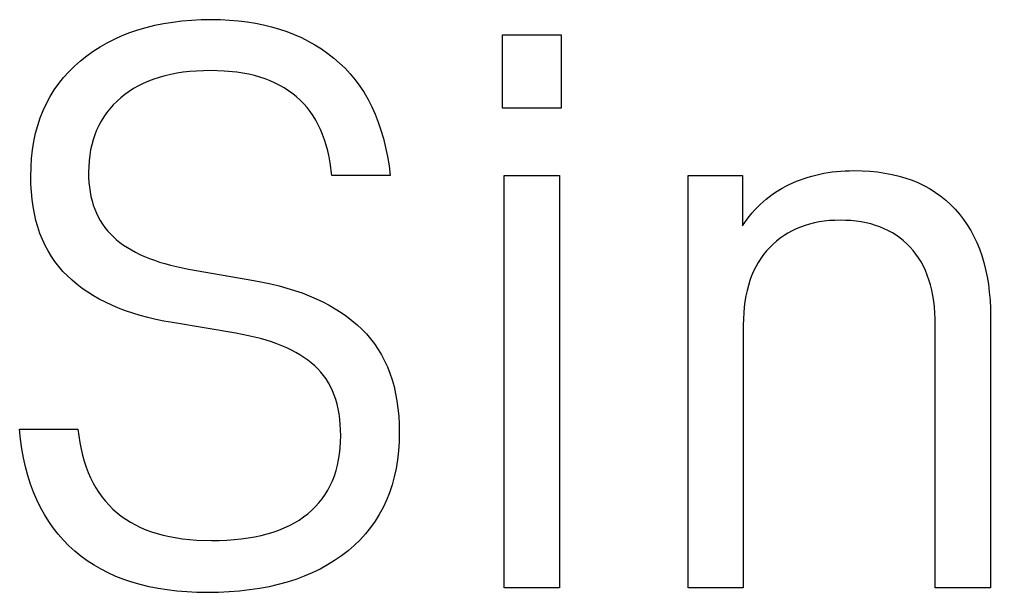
# Model space of a CAD drawing. Header units: millimetres. Extents: x 120 to 180, y -156 to -28.
# Drawn here: x 173.2 to 176.359, y -103.732 to -101.866 of the extents above; entities that cross this region are included whole.
import ezdxf

# ---------------------------------------------------------------- set-up
doc = ezdxf.new("R2010")
doc.units = ezdxf.units.MM
doc.layers.add('F.Silkscreen', color=41, linetype='CONTINUOUS', true_color=0xf2eda1)

msp = doc.modelspace()

# ---------------------------------------------------------------- linework, layer by layer
at = {"layer": 'F.Silkscreen', "linetype": 'CONTINUOUS'}
for p, q in [((173.640474, -101.885241), (173.669108, -101.879444)), ((173.669108, -101.879444), (173.69855, -101.8747)), ((173.69855, -101.8747), (173.728801, -101.871011)), ((173.728801, -101.871011), (173.759863, -101.868376)), ((173.759863, -101.868376), (173.791735, -101.866795)), ((173.791735, -101.866795), (173.82442, -101.866268)), ((173.82442, -101.866268), (173.854486, -101.866759)), ((173.854486, -101.866759), (173.883863, -101.868231)), ((173.883863, -101.868231), (173.912552, -101.870685)), ((173.912552, -101.870685), (173.94055, -101.874121)), ((173.94055, -101.874121), (173.967859, -101.878538)), ((173.967859, -101.878538), (173.994478, -101.883938)), ((173.534011, -101.918972), (173.559418, -101.908958)), ((173.559418, -101.908958), (173.58563, -101.899999)), ((173.58563, -101.899999), (173.612649, -101.892093)), ((173.612649, -101.892093), (173.640474, -101.885241)), ((173.994478, -101.883938), (174.020406, -101.890319)), ((174.020406, -101.890319), (174.045643, -101.897682)), ((174.045643, -101.897682), (174.070188, -101.906027)), ((174.070188, -101.906027), (174.094042, -101.915354)), ((173.462614, -101.955338), (173.485609, -101.942162)), ((173.485609, -101.942162), (173.509408, -101.93004)), ((173.509408, -101.93004), (173.534011, -101.918972)), ((174.094042, -101.915354), (174.117203, -101.925664)), ((174.117203, -101.925664), (174.139673, -101.936955)), ((174.139673, -101.936955), (174.161449, -101.949229)), ((174.771624, -102.154646), (174.771624, -101.916517)), ((174.771624, -101.916517), (174.962123, -101.916517)), ((174.962123, -101.916517), (174.962123, -102.154646)), ((173.419028, -101.984853), (173.44042, -101.969568)), ((173.44042, -101.969568), (173.462614, -101.955338)), ((174.161449, -101.949229), (174.182532, -101.962484)), ((174.182532, -101.962484), (174.202921, -101.976723)), ((174.202921, -101.976723), (174.222617, -101.991943)), ((173.378878, -102.01847), (173.398436, -102.001191)), ((173.398436, -102.001191), (173.419028, -101.984853)), ((174.222617, -101.991943), (174.241474, -102.008166)), ((174.241474, -102.008166), (174.259351, -102.025412)), ((173.343556, -102.055511), (173.360585, -102.036577)), ((173.360585, -102.036577), (173.378878, -102.01847)), ((173.733078, -102.038483), (173.712523, -102.041599)), ((173.754282, -102.036059), (173.733078, -102.038483)), ((173.776132, -102.034329), (173.754282, -102.036059)), ((173.798629, -102.03329), (173.776132, -102.034329)), ((173.821772, -102.032944), (173.798629, -102.03329)), ((173.865775, -102.034277), (173.821772, -102.032944)), ((173.907198, -102.038278), (173.865775, -102.034277)), ((173.926942, -102.041278), (173.907198, -102.038278)), ((174.259351, -102.025412), (174.276247, -102.04368)), ((173.327791, -102.075272), (173.343556, -102.055511)), ((173.619492, -102.067567), (173.602841, -102.074839)), ((173.636796, -102.060988), (173.619492, -102.067567)), ((173.654752, -102.055101), (173.636796, -102.060988)), ((173.673359, -102.049908), (173.654752, -102.055101)), ((173.692616, -102.045407), (173.673359, -102.049908)), ((173.712523, -102.041599), (173.692616, -102.045407)), ((173.946041, -102.044945), (173.926942, -102.041278)), ((173.964495, -102.049278), (173.946041, -102.044945)), ((173.982303, -102.054278), (173.964495, -102.049278)), ((173.999466, -102.059945), (173.982303, -102.054278)), ((174.015984, -102.066279), (173.999466, -102.059945)), ((174.031856, -102.073279), (174.015984, -102.066279)), ((174.276247, -102.04368), (174.292163, -102.062972)), ((174.292163, -102.062972), (174.307097, -102.083286)), ((173.30005, -102.117276), (173.313289, -102.09586)), ((173.313289, -102.09586), (173.327791, -102.075272)), ((173.556811, -102.100812), (173.542779, -102.110855)), ((173.5715, -102.091461), (173.556811, -102.100812)), ((173.586843, -102.082803), (173.5715, -102.091461)), ((173.602841, -102.074839), (173.586843, -102.082803)), ((174.047083, -102.080945), (174.031856, -102.073279)), ((174.061664, -102.089279), (174.047083, -102.080945)), ((174.0756, -102.098278), (174.061664, -102.089279)), ((174.08889, -102.107945), (174.0756, -102.098278)), ((174.307097, -102.083286), (174.32105, -102.104622)), ((173.288074, -102.139518), (173.30005, -102.117276)), ((173.516762, -102.132922), (173.504934, -102.144759)), ((173.529402, -102.121592), (173.516762, -102.132922)), ((173.542779, -102.110855), (173.529402, -102.121592)), ((174.101535, -102.118278), (174.08889, -102.107945)), ((174.113533, -102.129277), (174.101535, -102.118278)), ((174.124887, -102.140943), (174.113533, -102.129277)), ((174.32105, -102.104622), (174.33402, -102.126982)), ((174.33402, -102.126982), (174.346008, -102.150364)), ((173.267908, -102.186485), (173.27736, -102.162588)), ((173.27736, -102.162588), (173.288074, -102.139518)), ((173.493919, -102.157102), (173.483717, -102.169952)), ((173.504934, -102.144759), (173.493919, -102.157102)), ((174.135594, -102.153275), (174.124887, -102.140943)), ((174.145655, -102.166274), (174.135594, -102.153275)), ((174.155071, -102.17994), (174.145655, -102.166274)), ((174.346008, -102.150364), (174.357013, -102.17477)), ((174.962123, -102.154646), (174.771624, -102.154646)), ((173.259717, -102.211209), (173.267908, -102.186485)), ((173.465757, -102.197173), (173.457998, -102.211543)), ((173.47433, -102.183309), (173.465757, -102.197173)), ((173.483717, -102.169952), (173.47433, -102.183309)), ((174.16384, -102.194272), (174.155071, -102.17994)), ((174.171964, -102.20927), (174.16384, -102.194272)), ((174.357013, -102.17477), (174.367035, -102.200198)), ((173.252788, -102.23676), (173.259717, -102.211209)), ((173.451055, -102.226419), (173.444927, -102.241802)), ((173.457998, -102.211543), (173.451055, -102.226419)), ((174.179442, -102.224935), (174.171964, -102.20927)), ((174.186273, -102.241266), (174.179442, -102.224935)), ((174.367035, -102.200198), (174.376073, -102.226648)), ((174.376073, -102.226648), (174.384128, -102.254122)), ((173.247119, -102.263137), (173.252788, -102.23676)), ((173.439614, -102.257692), (173.435118, -102.274087)), ((173.444927, -102.241802), (173.439614, -102.257692)), ((174.192458, -102.258264), (174.186273, -102.241266)), ((174.197998, -102.275928), (174.192458, -102.258264)), ((174.384128, -102.254122), (174.391198, -102.282618)), ((173.239562, -102.318373), (173.242711, -102.290342)), ((173.242711, -102.290342), (173.247119, -102.263137)), ((173.431439, -102.290989), (173.428577, -102.308397)), ((173.435118, -102.274087), (173.431439, -102.290989)), ((174.20289, -102.294258), (174.197998, -102.275928)), ((174.391198, -102.282618), (174.397283, -102.312137)), ((173.237674, -102.347231), (173.239562, -102.318373)), ((173.428577, -102.308397), (173.426532, -102.326312)), ((174.207137, -102.313255), (174.20289, -102.294258)), ((174.210737, -102.332918), (174.207137, -102.313255)), ((174.397283, -102.312137), (174.402382, -102.342679)), ((173.237044, -102.376916), (173.237674, -102.347231)), ((173.425304, -102.344732), (173.424895, -102.363659)), ((173.426532, -102.326312), (173.425304, -102.344732)), ((174.215998, -102.374243), (174.210737, -102.332918)), ((174.402382, -102.342679), (174.406497, -102.374243)), ((173.237509, -102.402672), (173.237044, -102.376916)), ((173.424895, -102.363659), (173.425211, -102.380298)), ((173.425211, -102.380298), (173.426159, -102.396472)), ((174.406497, -102.374243), (174.215998, -102.374243)), ((174.776919, -103.715705), (174.776919, -102.374243)), ((174.776919, -102.374243), (174.956835, -102.374243)), ((174.956835, -102.374243), (174.956835, -103.715705)), ((175.374873, -103.715705), (175.374873, -102.374243)), ((175.374873, -102.374243), (175.552149, -102.374243)), ((175.552149, -102.374243), (175.552149, -102.538282)), ((175.740333, -102.38807), (175.752699, -102.383678)), ((175.752699, -102.383678), (175.765238, -102.379637)), ((175.765238, -102.379637), (175.77795, -102.375947)), ((175.77795, -102.375947), (175.790837, -102.37261)), ((175.790837, -102.37261), (175.803897, -102.369624)), ((175.803897, -102.369624), (175.81713, -102.366989)), ((175.81713, -102.366989), (175.830537, -102.364706)), ((175.830537, -102.364706), (175.844118, -102.362774)), ((175.844118, -102.362774), (175.857873, -102.361194)), ((175.857873, -102.361194), (175.871801, -102.359965)), ((175.871801, -102.359965), (175.885902, -102.359087)), ((175.885902, -102.359087), (175.900177, -102.35856)), ((175.900177, -102.35856), (175.914626, -102.358384)), ((175.914626, -102.358384), (175.941027, -102.358875)), ((175.941027, -102.358875), (175.966654, -102.360348)), ((175.966654, -102.360348), (175.991506, -102.362802)), ((175.991506, -102.362802), (176.015582, -102.366237)), ((176.015582, -102.366237), (176.038883, -102.370655)), ((176.038883, -102.370655), (176.06141, -102.376054)), ((176.06141, -102.376054), (176.083161, -102.382436)), ((176.083161, -102.382436), (176.104137, -102.389799)), ((173.238904, -102.427695), (173.237509, -102.402672)), ((173.426159, -102.396472), (173.427739, -102.41218)), ((173.427739, -102.41218), (173.429951, -102.427422)), ((175.670288, -102.421811), (175.681335, -102.415309)), ((175.681335, -102.415309), (175.692665, -102.409158)), ((175.692665, -102.409158), (175.70428, -102.403359)), ((175.70428, -102.403359), (175.716124, -102.397911)), ((175.716124, -102.397911), (175.728142, -102.392815)), ((175.728142, -102.392815), (175.740333, -102.38807)), ((176.104137, -102.389799), (176.124338, -102.398144)), ((176.124338, -102.398144), (176.143763, -102.407471)), ((176.143763, -102.407471), (176.162414, -102.41778)), ((176.162414, -102.41778), (176.18029, -102.429072)), ((173.24123, -102.451985), (173.238904, -102.427695)), ((173.429951, -102.427422), (173.432793, -102.442198)), ((173.432793, -102.442198), (173.436266, -102.456509)), ((175.628925, -102.451329), (175.638844, -102.443422)), ((175.638844, -102.443422), (175.649044, -102.435867)), ((175.649044, -102.435867), (175.659525, -102.428664)), ((175.659525, -102.428664), (175.670288, -102.421811)), ((176.18029, -102.429072), (176.19739, -102.441345)), ((176.19739, -102.441345), (176.213715, -102.454601)), ((173.244485, -102.475542), (173.24123, -102.451985)), ((173.24867, -102.498367), (173.244485, -102.475542)), ((173.436266, -102.456509), (173.440369, -102.470355)), ((173.440369, -102.470355), (173.445101, -102.483734)), ((175.592038, -102.486464), (175.600843, -102.477153)), ((175.600843, -102.477153), (175.609925, -102.468194)), ((175.609925, -102.468194), (175.619285, -102.459586)), ((175.619285, -102.459586), (175.628925, -102.451329)), ((176.213715, -102.454601), (176.229265, -102.468839)), ((176.229265, -102.468839), (176.24404, -102.48406)), ((173.253786, -102.520458), (173.24867, -102.498367)), ((173.445101, -102.483734), (173.450464, -102.496648)), ((173.450464, -102.496648), (173.456455, -102.509097)), ((173.456455, -102.509097), (173.463075, -102.52108)), ((175.567281, -102.516502), (175.575258, -102.506138)), ((175.575258, -102.506138), (175.58351, -102.496125)), ((175.58351, -102.496125), (175.592038, -102.486464)), ((176.24404, -102.48406), (176.257976, -102.500159)), ((176.257976, -102.500159), (176.271013, -102.517032)), ((173.259832, -102.541815), (173.253786, -102.520458)), ((173.266808, -102.56244), (173.259832, -102.541815)), ((173.463075, -102.52108), (173.470323, -102.532597)), ((173.470323, -102.532597), (173.478199, -102.543648)), ((173.478199, -102.543648), (173.486703, -102.554234)), ((175.552149, -102.538282), (175.559579, -102.527216)), ((175.559579, -102.527216), (175.567281, -102.516502)), ((175.741028, -102.541939), (175.726949, -102.547824)), ((175.755549, -102.536747), (175.741028, -102.541939)), ((175.770515, -102.532247), (175.755549, -102.536747)), ((175.785925, -102.52844), (175.770515, -102.532247)), ((175.801779, -102.525324), (175.785925, -102.52844)), ((175.818079, -102.522901), (175.801779, -102.525324)), ((175.834823, -102.521171), (175.818079, -102.522901)), ((175.852014, -102.520132), (175.834823, -102.521171)), ((175.869651, -102.519786), (175.852014, -102.520132)), ((175.887606, -102.520127), (175.869651, -102.519786)), ((175.90506, -102.521149), (175.887606, -102.520127)), ((175.922014, -102.522854), (175.90506, -102.521149)), ((175.938467, -102.52524), (175.922014, -102.522854)), ((175.954421, -102.528308), (175.938467, -102.52524)), ((175.969876, -102.532058), (175.954421, -102.528308)), ((175.984834, -102.53649), (175.969876, -102.532058)), ((175.999294, -102.541605), (175.984834, -102.53649)), ((176.013259, -102.547402), (175.999294, -102.541605)), ((176.271013, -102.517032), (176.283151, -102.534681)), ((176.283151, -102.534681), (176.29439, -102.553104)), ((173.274714, -102.58233), (173.266808, -102.56244)), ((173.486703, -102.554234), (173.495834, -102.564354)), ((173.495834, -102.564354), (173.505591, -102.574009)), ((173.505591, -102.574009), (173.515991, -102.583256)), ((175.68737, -102.569631), (175.675061, -102.578284)), ((175.700121, -102.561669), (175.68737, -102.569631)), ((175.713314, -102.5544), (175.700121, -102.561669)), ((175.726949, -102.547824), (175.713314, -102.5544)), ((176.026729, -102.553882), (176.013259, -102.547402)), ((176.039704, -102.561044), (176.026729, -102.553882)), ((176.052185, -102.568889), (176.039704, -102.561044)), ((176.064174, -102.577417), (176.052185, -102.568889)), ((176.29439, -102.553104), (176.304731, -102.572303)), ((176.304731, -102.572303), (176.314172, -102.592276)), ((173.28355, -102.601488), (173.274714, -102.58233)), ((173.293316, -102.619911), (173.28355, -102.601488)), ((173.515991, -102.583256), (173.527047, -102.592141)), ((173.527047, -102.592141), (173.538759, -102.600665)), ((173.538759, -102.600665), (173.551126, -102.608827)), ((175.64078, -102.608399), (175.630353, -102.619776)), ((175.651766, -102.597668), (175.64078, -102.608399)), ((175.663193, -102.58763), (175.651766, -102.597668)), ((175.675061, -102.578284), (175.663193, -102.58763)), ((176.07567, -102.586627), (176.064174, -102.577417)), ((176.086675, -102.596521), (176.07567, -102.586627)), ((176.09719, -102.607098), (176.086675, -102.596521)), ((176.107136, -102.61832), (176.09719, -102.607098)), ((176.314172, -102.592276), (176.322714, -102.613024)), ((173.304013, -102.637601), (173.293316, -102.619911)), ((173.31564, -102.654557), (173.304013, -102.637601)), ((173.551126, -102.608827), (173.564147, -102.616626)), ((173.564147, -102.616626), (173.577822, -102.624064)), ((173.577822, -102.624064), (173.592149, -102.631139)), ((173.592149, -102.631139), (173.607129, -102.637853)), ((173.607129, -102.637853), (173.622759, -102.644204)), ((175.620601, -102.631742), (175.611524, -102.644296)), ((175.630353, -102.619776), (175.620601, -102.631742)), ((176.116438, -102.630162), (176.107136, -102.61832)), ((176.125096, -102.642625), (176.116438, -102.630162)), ((176.322714, -102.613024), (176.330357, -102.634547)), ((176.330357, -102.634547), (176.337101, -102.656846)), ((173.328196, -102.670779), (173.31564, -102.654557)), ((173.341684, -102.686267), (173.328196, -102.670779)), ((173.622759, -102.644204), (173.63904, -102.650193)), ((173.63904, -102.650193), (173.65597, -102.655819)), ((173.65597, -102.655819), (173.673549, -102.661083)), ((173.673549, -102.661083), (173.691776, -102.665985)), ((173.691776, -102.665985), (173.710649, -102.670524)), ((173.710649, -102.670524), (173.730169, -102.674701)), ((175.595395, -102.671171), (175.588341, -102.685492)), ((175.603122, -102.657439), (175.595395, -102.671171)), ((175.611524, -102.644296), (175.603122, -102.657439)), ((176.13311, -102.655709), (176.125096, -102.642625)), ((176.140481, -102.669413), (176.13311, -102.655709)), ((176.147209, -102.683737), (176.140481, -102.669413)), ((176.337101, -102.656846), (176.342946, -102.679919)), ((173.356101, -102.70102), (173.341684, -102.686267)), ((173.371388, -102.715101), (173.356101, -102.70102)), ((173.730169, -102.674701), (173.750334, -102.678515)), ((173.750334, -102.678515), (173.962001, -102.715578)), ((175.581961, -102.700401), (175.576254, -102.715899)), ((175.588341, -102.685492), (175.581961, -102.700401)), ((176.153294, -102.698681), (176.147209, -102.683737)), ((176.158737, -102.714246), (176.153294, -102.698681)), ((176.342946, -102.679919), (176.347892, -102.703768)), ((173.38748, -102.728573), (173.371388, -102.715101)), ((173.404379, -102.741435), (173.38748, -102.728573)), ((173.962001, -102.715578), (173.99035, -102.720846)), ((173.99035, -102.720846), (174.01785, -102.726735)), ((174.01785, -102.726735), (174.044501, -102.733244)), ((174.044501, -102.733244), (174.070304, -102.740374)), ((175.57122, -102.731985), (175.566859, -102.748661)), ((175.576254, -102.715899), (175.57122, -102.731985)), ((176.163539, -102.730431), (176.158737, -102.714246)), ((176.167699, -102.747236), (176.163539, -102.730431)), ((176.347892, -102.703768), (176.351939, -102.728392)), ((176.351939, -102.728392), (176.355087, -102.753792)), ((173.422084, -102.753687), (173.404379, -102.741435)), ((173.440595, -102.765328), (173.422084, -102.753687)), ((173.459912, -102.776361), (173.440595, -102.765328)), ((174.070304, -102.740374), (174.095258, -102.748125)), ((174.095258, -102.748125), (174.119365, -102.756495)), ((174.119365, -102.756495), (174.142625, -102.765486)), ((174.142625, -102.765486), (174.165038, -102.775097)), ((175.563169, -102.765926), (175.560151, -102.78378)), ((175.566859, -102.748661), (175.563169, -102.765926)), ((176.171217, -102.764661), (176.167699, -102.747236)), ((176.174096, -102.782706), (176.171217, -102.764661)), ((176.355087, -102.753792), (176.357335, -102.779966)), ((173.480035, -102.786783), (173.459912, -102.776361)), ((173.500964, -102.796595), (173.480035, -102.786783)), ((173.522699, -102.805798), (173.500964, -102.796595)), ((174.165038, -102.775097), (174.186604, -102.785328)), ((174.186604, -102.785328), (174.207324, -102.796179)), ((174.207324, -102.796179), (174.227199, -102.807651)), ((175.560151, -102.78378), (175.557805, -102.802222)), ((176.176333, -102.801371), (176.174096, -102.782706)), ((176.357335, -102.779966), (176.358684, -102.806917)), ((173.54524, -102.81439), (173.522699, -102.805798)), ((173.568588, -102.822373), (173.54524, -102.81439)), ((173.592741, -102.829746), (173.568588, -102.822373)), ((173.617701, -102.836509), (173.592741, -102.829746)), ((174.227199, -102.807651), (174.246228, -102.819742)), ((174.246228, -102.819742), (174.264412, -102.832454)), ((175.556129, -102.821254), (175.555124, -102.840875)), ((175.557805, -102.802222), (175.556129, -102.821254)), ((176.177931, -102.820656), (176.176333, -102.801371)), ((176.17889, -102.840561), (176.177931, -102.820656)), ((176.358684, -102.806917), (176.359133, -102.834642)), ((173.643467, -102.842662), (173.617701, -102.836509)), ((173.670039, -102.848205), (173.643467, -102.842662)), ((173.697417, -102.853138), (173.670039, -102.848205)), ((173.903792, -102.887564), (173.697417, -102.853138)), ((174.264412, -102.832454), (174.281752, -102.845785)), ((174.281752, -102.845785), (174.298247, -102.859736)), ((174.298247, -102.859736), (174.313899, -102.874307)), ((175.555124, -102.840875), (175.554789, -102.861085)), ((175.554789, -102.861085), (175.554789, -103.715705)), ((176.179209, -102.861085), (176.17889, -102.840561)), ((176.179209, -103.715705), (176.179209, -102.861085)), ((176.359133, -102.834642), (176.359133, -103.715705)), ((173.924935, -102.891383), (173.903792, -102.887564)), ((173.945402, -102.895574), (173.924935, -102.891383)), ((174.313899, -102.874307), (174.328651, -102.889576)), ((174.328651, -102.889576), (174.342448, -102.90561)), ((173.965191, -102.900139), (173.945402, -102.895574)), ((173.984301, -102.905075), (173.965191, -102.900139)), ((174.002733, -102.910384), (173.984301, -102.905075)), ((174.020485, -102.916066), (174.002733, -102.910384)), ((174.037556, -102.92212), (174.020485, -102.916066)), ((174.053946, -102.928547), (174.037556, -102.92212)), ((174.342448, -102.90561), (174.355292, -102.922408)), ((174.355292, -102.922408), (174.367181, -102.939969)), ((174.069653, -102.935346), (174.053946, -102.928547)), ((174.084678, -102.942518), (174.069653, -102.935346)), ((174.099018, -102.950062), (174.084678, -102.942518)), ((174.112674, -102.957979), (174.099018, -102.950062)), ((174.367181, -102.939969), (174.378118, -102.958295)), ((174.125645, -102.966268), (174.112674, -102.957979)), ((174.13793, -102.97493), (174.125645, -102.966268)), ((174.149527, -102.983965), (174.13793, -102.97493)), ((174.160437, -102.993371), (174.149527, -102.983965)), ((174.378118, -102.958295), (174.388101, -102.977385)), ((174.388101, -102.977385), (174.397132, -102.99724)), ((174.170676, -103.003254), (174.160437, -102.993371)), ((174.180256, -103.013715), (174.170676, -103.003254)), ((174.189179, -103.024754), (174.180256, -103.013715)), ((174.397132, -102.99724), (174.405211, -103.017859)), ((174.405211, -103.017859), (174.412338, -103.039242)), ((174.197443, -103.036372), (174.189179, -103.024754)), ((174.205048, -103.048569), (174.197443, -103.036372)), ((174.211993, -103.061344), (174.205048, -103.048569)), ((174.412338, -103.039242), (174.418514, -103.061389)), ((174.218279, -103.074698), (174.211993, -103.061344)), ((174.223905, -103.08863), (174.218279, -103.074698)), ((174.418514, -103.061389), (174.423738, -103.084302)), ((174.228871, -103.103141), (174.223905, -103.08863)), ((174.233175, -103.11823), (174.228871, -103.103141)), ((174.423738, -103.084302), (174.428012, -103.107978)), ((174.428012, -103.107978), (174.431335, -103.13242)), ((174.236819, -103.133898), (174.233175, -103.11823)), ((174.239801, -103.150145), (174.236819, -103.133898)), ((174.431335, -103.13242), (174.433708, -103.157626)), ((174.242121, -103.16697), (174.239801, -103.150145)), ((174.243778, -103.184373), (174.242121, -103.16697)), ((174.433708, -103.157626), (174.435132, -103.183596)), ((173.203494, -103.231993), (173.2, -103.199747)), ((173.2, -103.199747), (173.390498, -103.199747)), ((173.390498, -103.199747), (173.39652, -103.24364)), ((174.244773, -103.202355), (174.243778, -103.184373)), ((174.245104, -103.220916), (174.244773, -103.202355)), ((174.435132, -103.183596), (174.435607, -103.210332)), ((173.208023, -103.263247), (173.203494, -103.231993)), ((174.244686, -103.241441), (174.245104, -103.220916)), ((174.435607, -103.210332), (174.434956, -103.24098)), ((173.213587, -103.293508), (173.208023, -103.263247)), ((173.39652, -103.24364), (173.400587, -103.264524)), ((173.400587, -103.264524), (173.405357, -103.284701)), ((174.241337, -103.28063), (174.24343, -103.261345)), ((174.24343, -103.261345), (174.244686, -103.241441)), ((174.433002, -103.27075), (174.429747, -103.299642)), ((174.434956, -103.24098), (174.433002, -103.27075)), ((173.220186, -103.322777), (173.213587, -103.293508)), ((173.405357, -103.284701), (173.410831, -103.304169)), ((174.23464, -103.317341), (174.238407, -103.299295)), ((174.238407, -103.299295), (174.241337, -103.28063)), ((174.429747, -103.299642), (174.425189, -103.327657)), ((173.227819, -103.351054), (173.220186, -103.322777)), ((173.410831, -103.304169), (173.417009, -103.32293)), ((173.417009, -103.32293), (173.42389, -103.340983)), ((174.224594, -103.351571), (174.230035, -103.334766)), ((174.230035, -103.334766), (174.23464, -103.317341)), ((174.425189, -103.327657), (174.419329, -103.354793)), ((173.236486, -103.378339), (173.227819, -103.351054)), ((173.42389, -103.340983), (173.431474, -103.358327)), ((173.431474, -103.358327), (173.439762, -103.374964)), ((174.218315, -103.367755), (174.224594, -103.351571)), ((174.419329, -103.354793), (174.412166, -103.381051)), ((173.246185, -103.404633), (173.236486, -103.378339)), ((173.439762, -103.374964), (173.448754, -103.390893)), ((173.448754, -103.390893), (173.458448, -103.406114)), ((174.194456, -103.412589), (174.203246, -103.398265)), ((174.203246, -103.398265), (174.211199, -103.38332)), ((174.211199, -103.38332), (174.218315, -103.367755)), ((174.412166, -103.381051), (174.403702, -103.40643)), ((173.256918, -103.429934), (173.246185, -103.404633)), ((173.268683, -103.454243), (173.256918, -103.429934)), ((173.458448, -103.406114), (173.468846, -103.420626)), ((173.468846, -103.420626), (173.479947, -103.434431)), ((174.174365, -103.439376), (174.184829, -103.426293)), ((174.184829, -103.426293), (174.194456, -103.412589)), ((174.403702, -103.40643), (174.393935, -103.430932)), ((173.28148, -103.477561), (173.268683, -103.454243)), ((173.479947, -103.434431), (173.491752, -103.447528)), ((173.491752, -103.447528), (173.504259, -103.459917)), ((173.504259, -103.459917), (173.51747, -103.471598)), ((174.150925, -103.463682), (174.163063, -103.451839)), ((174.163063, -103.451839), (174.174365, -103.439376)), ((174.382866, -103.454554), (174.370494, -103.477298)), ((174.393935, -103.430932), (174.382866, -103.454554)), ((173.295309, -103.499886), (173.28148, -103.477561)), ((173.51747, -103.471598), (173.531383, -103.482572)), ((173.531383, -103.482572), (173.546, -103.492837)), ((173.546, -103.492837), (173.561319, -103.502394)), ((174.109609, -103.495374), (174.124167, -103.48548)), ((174.124167, -103.48548), (174.13795, -103.474904)), ((174.13795, -103.474904), (174.150925, -103.463682)), ((174.370494, -103.477298), (174.35682, -103.499163)), ((173.310169, -103.521221), (173.295309, -103.499886)), ((173.32606, -103.541563), (173.310169, -103.521221)), ((173.561319, -103.502394), (173.577342, -103.511243)), ((173.577342, -103.511243), (173.594067, -103.519385)), ((173.594067, -103.519385), (173.611495, -103.526818)), ((174.043628, -103.52812), (174.061286, -103.520957)), ((174.061286, -103.520957), (174.078168, -103.513112)), ((174.078168, -103.513112), (174.094276, -103.504585)), ((174.094276, -103.504585), (174.109609, -103.495374)), ((174.341844, -103.52015), (174.325566, -103.540257)), ((174.35682, -103.499163), (174.341844, -103.52015)), ((173.342981, -103.560914), (173.32606, -103.541563)), ((173.611495, -103.526818), (173.629626, -103.533544)), ((173.629626, -103.533544), (173.648459, -103.539561)), ((173.648459, -103.539561), (173.667996, -103.544871)), ((173.667996, -103.544871), (173.688234, -103.549472)), ((173.688234, -103.549472), (173.73082, -103.556552)), ((173.921404, -103.556762), (173.943713, -103.553694)), ((173.943713, -103.553694), (173.965246, -103.549943)), ((173.965246, -103.549943), (173.986004, -103.545511)), ((173.986004, -103.545511), (174.005987, -103.540396)), ((174.005987, -103.540396), (174.025195, -103.534599)), ((174.025195, -103.534599), (174.043628, -103.52812)), ((174.325566, -103.540257), (174.307985, -103.559485)), ((173.360932, -103.579273), (173.342981, -103.560914)), ((173.379912, -103.596641), (173.360932, -103.579273)), ((173.73082, -103.556552), (173.776215, -103.5608)), ((173.776215, -103.5608), (173.82442, -103.562215)), ((173.82442, -103.562215), (173.849829, -103.561875)), ((173.849829, -103.561875), (173.874462, -103.560852)), ((173.874462, -103.560852), (173.898321, -103.559148)), ((173.898321, -103.559148), (173.921404, -103.556762)), ((174.289101, -103.577835), (174.268916, -103.595304)), ((174.307985, -103.559485), (174.289101, -103.577835)), ((173.399877, -103.612979), (173.379912, -103.596641)), ((173.420778, -103.628263), (173.399877, -103.612979)), ((174.247593, -103.611803), (174.225297, -103.627237)), ((174.268916, -103.595304), (174.247593, -103.611803)), ((173.442613, -103.642494), (173.420778, -103.628263)), ((173.465383, -103.65567), (173.442613, -103.642494)), ((174.202028, -103.641607), (174.177787, -103.654913)), ((174.225297, -103.627237), (174.202028, -103.641607)), ((173.489085, -103.667792), (173.465383, -103.65567)), ((173.51372, -103.67886), (173.489085, -103.667792)), ((173.539287, -103.688873), (173.51372, -103.67886)), ((174.126389, -103.678332), (174.099233, -103.688446)), ((174.152574, -103.667155), (174.126389, -103.678332)), ((174.177787, -103.654913), (174.152574, -103.667155)), ((173.565785, -103.697833), (173.539287, -103.688873)), ((173.593212, -103.705739), (173.565785, -103.697833)), ((173.62157, -103.71259), (173.593212, -103.705739)), ((173.650855, -103.718388), (173.62157, -103.71259)), ((174.011941, -103.712399), (173.980904, -103.718255)), ((174.042009, -103.705479), (174.011941, -103.712399)), ((174.071106, -103.697495), (174.042009, -103.705479)), ((174.099233, -103.688446), (174.071106, -103.697495)), ((173.681069, -103.723131), (173.650855, -103.718388)), ((173.71221, -103.726821), (173.681069, -103.723131)), ((173.744277, -103.729456), (173.71221, -103.726821)), ((173.777269, -103.731037), (173.744277, -103.729456)), ((173.811186, -103.731564), (173.777269, -103.731037)), ((173.847066, -103.731032), (173.811186, -103.731564)), ((173.881978, -103.729435), (173.847066, -103.731032)), ((173.915922, -103.726773), (173.881978, -103.729435)), ((173.948898, -103.723046), (173.915922, -103.726773)), ((173.980904, -103.718255), (173.948898, -103.723046)), ((174.956835, -103.715705), (174.776919, -103.715705)), ((175.554789, -103.715705), (175.374873, -103.715705)), ((176.359133, -103.715705), (176.179209, -103.715705))]:
    msp.add_line(p, q, dxfattribs=at)

doc.saveas('drawing.dxf')
